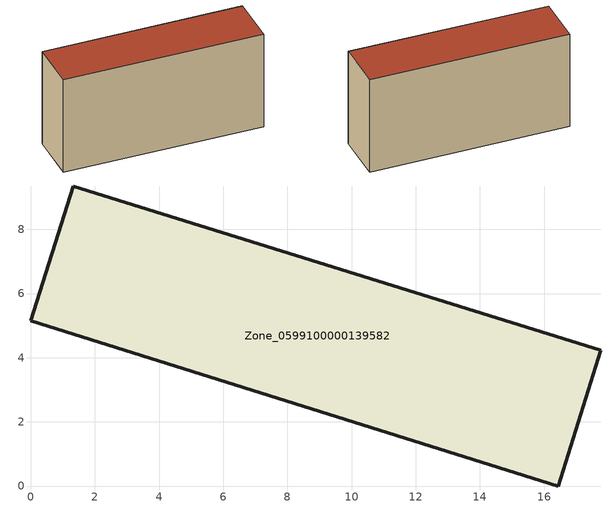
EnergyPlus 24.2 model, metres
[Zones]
Zone_0599100000139582
 floor ground (C_G): 16.44,0 0,5.15 1.32,9.35 17.77,4.24 z0.54
 wall outside (C_F): 16.44,0 17.77,4.24 1.32,9.35 0,5.15 16.44,0 z0.54:9.29
 roof outside (C_R): 0,5.15 16.44,0 17.77,4.24 1.32,9.35 z9.29
[BUILDING]
Pand.0599100000139582: North Axis=0; Terrain=City; Loads Convergence Tolerance Value=0.04; Temperature Convergence Tolerance Value=0.4; Solar Distribution=FullExterior; Maximum Number of Warmup Days=25; Minimum Number of Warmup Days=1
[Site:Location]
Rotterdam.The.Hague.AP_ZH_NLD Design_Conditions: Latitude=51.96; Longitude=4.45; Time Zone=1; Elevation=-4.5
[SITE:GROUNDTEMPERATURE:BUILDINGSURFACE]
18, 18, 18, 18, 18, 18, 18, 18, 18, 18, 18, 18
[MATERIAL] Thermal Absorptance=0.9; Solar Absorptance=0.7; Visible Absorptance=0.7
Name | Roughness | Thickness | Conductivity | Density | Specific Heat
G.TI.1965-1974 | MediumSmooth | 0.15 | 0.882353 | 540 | 1210
F.TI.1965-1974 | Rough | 0.3 | 0.697674 | 1920 | 840
R.TI.1965-1974 | MediumRough | 0.2 | 0.232558 | 1500 | 1000
[CONSTRUCTION]
C_G: G.TI.1965-1974
C_F: F.TI.1965-1974
C_R: R.TI.1965-1974
[ZONE]
Zone_0599100000139582: Type=1; Multiplier=1; Ceiling Height=Autocalculate; Volume=Autocalculate; Floor Area=autocalculate; Part of Total Floor Area=Yes
[ZONEINFILTRATION:DESIGNFLOWRATE]
Infil_Zone_0599100000139582: Zone or ZoneList or Space or SpaceList=Zone_0599100000139582; Schedule=AlwaysOn; Design Flow Rate Calculation Method=Flow/Area; Flow Rate per Floor Area=0.003; Constant Term Coefficient=1; Temperature Term Coefficient=0; Velocity Term Coefficient=0; Velocity Squared Term Coefficient=0
[HVACTEMPLATE:ZONE:IDEALLOADSAIRSYSTEM]
Zone_0599100000139582: Maximum Heating Supply Air Temperature=50; Minimum Cooling Supply Air Temperature=13; Maximum Heating Supply Air Humidity Ratio=0.0156; Minimum Cooling Supply Air Humidity Ratio=0.0077; Heating Limit=NoLimit; Cooling Limit=NoLimit; Dehumidification Control Type=ConstantSensibleHeatRatio; Cooling Sensible Heat Ratio=0.7; Dehumidification Setpoint=60; Humidification Control Type=None; Humidification Setpoint=30; Outdoor Air Method=None; Outdoor Air Flow Rate per Person=0.00944; Outdoor Air Flow Rate per Zone Floor Area=0; Outdoor Air Flow Rate per Zone=0; Demand Controlled Ventilation Type=None; Outdoor Air Economizer Type=NoEconomizer; Heat Recovery Type=None; Sensible Heat Recovery Effectiveness=0.7; Latent Heat Recovery Effectiveness=0.65
[ZONECONTROL:THERMOSTAT]
ThermostatControl_Zone_0599100000139582: Zone or ZoneList=Zone_0599100000139582; Control Type Schedule=DualSetpointControlType; Control 1=Thermostat_Zone_0599100000139582; Temperature Difference Between Cutout And Setpoint=0
[THERMOSTATSETPOINT:DUALSETPOINT]
Thermostat_Zone_0599100000139582: Heating Setpoint Temperature Schedule=HeatingSetpoint_Zone_0599100000139582; Cooling Setpoint Temperature Schedule=CoolingSetpoint_Zone_0599100000139582
[SCHEDULE:COMPACT]
HeatingSetpoint_Zone_0599100000139582: Through: 12/31, For: AllDays, Until: 24:00, 21
CoolingSetpoint_Zone_0599100000139582: Through: 12/31, For: AllDays, Until: 24:00, 24
DualSetpointControlType: Through: 12/31, For: AllDays, Until: 24:00, 4
AlwaysOn: Through: 12/31, For: AllDays, Until: 24:00, 1
